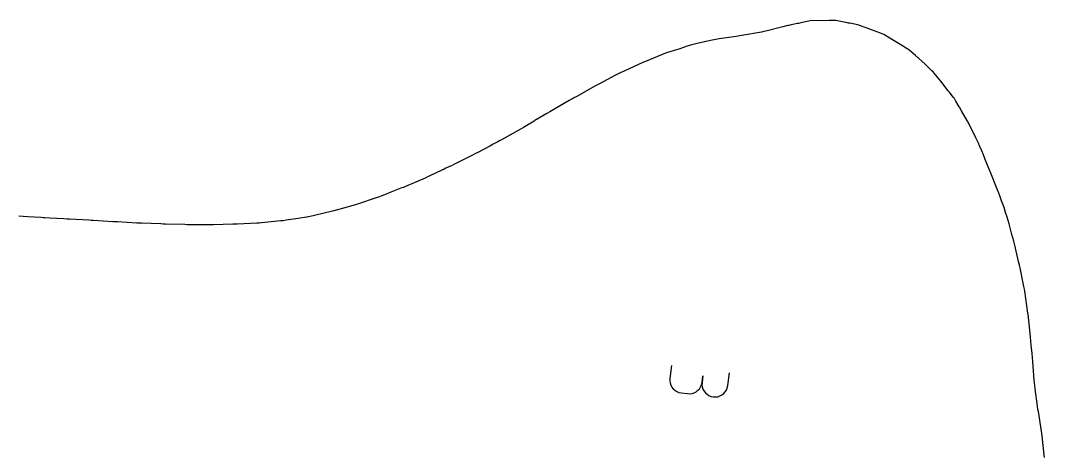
# Model space of a CAD drawing. Extents: x 0 to 560, y 0 to 480.
# Drawn here: x 466.54 to 505.78, y 63.53 to 80.2 of the extents above; entities that cross this region are included whole.
import ezdxf

# ---------------------------------------------------------------- set-up
doc = ezdxf.new("R2010")
doc.units = 0

msp = doc.modelspace()

# ---------------------------------------------------------------- linework, layer by layer
at = {"layer": 'annotation', "color": 1}
for p, q in [((491.483692, 66.982405), (491.421434, 66.488897)), ((491.421434, 66.488897), (491.418198, 66.399135)), ((491.418198, 66.399135), (491.43061, 66.312721)), ((491.421434, 66.488897), (491.421434, 66.488897)), ((492.634992, 66.245629), (492.654156, 66.333382)), ((492.654156, 66.333382), (492.650927, 66.243619)), ((492.654156, 66.333382), (492.685329, 66.580484)), ((492.685329, 66.580484), (492.654156, 66.333382)), ((492.654156, 66.333382), (492.654156, 66.333382)), ((493.64117, 66.208865), (493.703429, 66.702372)), ((491.43061, 66.312721), (491.457434, 66.231224)), ((491.457434, 66.231224), (491.497438, 66.156209)), ((491.497438, 66.156209), (491.549388, 66.089244)), ((491.549388, 66.089244), (491.612051, 66.031896)), ((491.612051, 66.031896), (491.684194, 65.985732)), ((491.684194, 65.985732), (491.764583, 65.952317)), ((491.764583, 65.952317), (491.851985, 65.933219)), ((491.851985, 65.933219), (492.099087, 65.902046)), ((492.274606, 65.911248), (492.355948, 65.938049)), ((492.355948, 65.938049), (492.430896, 65.978037)), ((492.430896, 65.978037), (492.497861, 66.03)), ((492.497861, 66.03), (492.555257, 66.092727)), ((492.555257, 66.092727), (492.601496, 66.165007)), ((492.601496, 66.165007), (492.634992, 66.245629)), ((492.650927, 66.243619), (492.663364, 66.157202)), ((492.663364, 66.157202), (492.690239, 66.075698)), ((492.690239, 66.075698), (492.730329, 66.000673)), ((492.730329, 66.000673), (492.782407, 65.933692)), ((492.782407, 65.933692), (492.845249, 65.876321)), ((493.484875, 65.905482), (493.542271, 65.968209)), ((493.542271, 65.968209), (493.588511, 66.040489)), ((493.588511, 66.040489), (493.622006, 66.121111)), ((493.622006, 66.121111), (493.64117, 66.208865)), ((492.099087, 65.902046), (492.099087, 65.902046)), ((492.099087, 65.902046), (492.188457, 65.898843)), ((492.188457, 65.898843), (492.274606, 65.911248)), ((492.845249, 65.876321), (492.917629, 65.830127)), ((492.917629, 65.830127), (492.998321, 65.796674)), ((492.998321, 65.796674), (493.086101, 65.777528)), ((493.086101, 65.777528), (493.086101, 65.777528)), ((493.086101, 65.777528), (493.175471, 65.774325)), ((493.175471, 65.774325), (493.261621, 65.78673)), ((493.261621, 65.78673), (493.342963, 65.813532)), ((493.342963, 65.813532), (493.41791, 65.853519)), ((493.41791, 65.853519), (493.484875, 65.905482))]:
    msp.add_line(p, q, dxfattribs=at)
at = {"layer": 'boundary', "color": 5}
for p, q in [((496.313292, 80.081448), (496.066097, 80.030144)), ((496.357046, 80.090243), (496.313292, 80.081448)), ((496.44627, 80.109334), (496.357046, 80.090243)), ((496.862013, 80.197528), (496.44627, 80.109334)), ((497.11487, 80.195944), (496.862013, 80.197528)), ((497.529864, 80.203302), (497.11487, 80.195944)), ((497.782724, 80.200863), (497.529864, 80.203302)), ((498.22417, 80.113776), (497.782724, 80.200863)), ((498.261989, 80.106539), (498.22417, 80.113776)), ((498.31533, 80.094938), (498.261989, 80.106539)), ((498.622927, 80.030144), (498.31533, 80.094938)), ((494.939895, 79.757968), (494.178965, 79.631215)), ((495.020592, 79.778131), (494.939895, 79.757968)), ((495.144959, 79.810563), (495.020592, 79.778131)), ((495.753716, 79.960977), (495.144959, 79.810563)), ((495.893226, 79.994262), (495.753716, 79.960977)), ((495.9413, 80.006913), (495.893226, 79.994262)), ((495.977626, 80.012366), (495.9413, 80.006913)), ((496.066097, 80.030144), (495.977626, 80.012366)), ((498.683955, 80.015018), (498.622927, 80.030144)), ((498.703432, 80.008692), (498.683955, 80.015018)), ((498.724831, 79.99987), (498.703432, 80.008692)), ((498.949556, 79.92079), (498.724831, 79.99987)), ((499.499506, 79.718848), (498.949556, 79.92079)), ((499.624148, 79.659706), (499.499506, 79.718848)), ((492.258461, 79.275271), (492.040377, 79.202196)), ((492.462556, 79.318175), (492.258461, 79.275271)), ((492.975074, 79.432632), (492.462556, 79.318175)), ((493.179168, 79.47669), (492.975074, 79.432632)), ((493.311626, 79.499074), (493.179168, 79.47669)), ((493.967425, 79.588826), (493.311626, 79.499074)), ((494.099882, 79.609958), (493.967425, 79.588826)), ((494.178965, 79.631215), (494.099882, 79.609958)), ((499.891826, 79.50065), (499.624148, 79.659706)), ((500.277174, 79.275088), (499.891826, 79.50065)), ((500.518049, 79.120863), (500.277174, 79.275088)), ((491.256271, 78.94608), (490.493742, 78.625347)), ((491.337751, 78.974302), (491.256271, 78.94608)), ((491.423373, 78.997948), (491.337751, 78.974302)), ((491.587684, 79.051213), (491.423373, 78.997948)), ((491.763538, 79.109434), (491.587684, 79.051213)), ((491.98162, 79.182508), (491.763538, 79.109434)), ((492.040377, 79.202196), (491.98162, 79.182508)), ((500.536606, 79.109434), (500.518049, 79.120863)), ((500.541442, 79.105898), (500.536606, 79.109434)), ((500.544852, 79.103064), (500.541442, 79.105898)), ((500.562312, 79.087642), (500.544852, 79.103064)), ((500.832043, 78.855952), (500.562312, 79.087642)), ((490.220659, 78.510303), (489.692709, 78.267723)), ((490.417037, 78.599608), (490.220659, 78.510303)), ((490.493742, 78.625347), (490.417037, 78.599608)), ((501.20382, 78.524687), (500.832043, 78.855952)), ((501.465563, 78.27918), (501.20382, 78.524687)), ((489.345094, 78.109451), (488.69975, 77.763273)), ((489.48915, 78.182329), (489.345094, 78.109451)), ((489.496329, 78.185765), (489.48915, 78.182329)), ((489.500754, 78.187409), (489.496329, 78.185765)), ((489.504081, 78.188724), (489.500754, 78.187409)), ((489.516992, 78.194437), (489.504081, 78.188724)), ((489.692709, 78.267723), (489.516992, 78.194437)), ((501.508934, 78.233951), (501.465563, 78.27918)), ((501.552305, 78.188724), (501.508934, 78.233951)), ((501.809331, 77.872302), (501.552305, 78.188724)), ((488.575619, 77.702325), (488.525855, 77.67478)), ((488.69975, 77.763273), (488.575619, 77.702325)), ((502.091568, 77.512911), (501.809331, 77.872302)), ((488.525855, 77.67478), (487.85563, 77.295558)), ((502.132738, 77.458818), (502.091568, 77.512911)), ((502.283334, 77.268013), (502.132738, 77.458818)), ((487.565788, 77.13508), (486.823316, 76.7023)), ((487.654905, 77.186347), (487.565788, 77.13508)), ((487.69426, 77.206558), (487.654905, 77.186347)), ((487.766512, 77.247802), (487.69426, 77.206558)), ((487.805866, 77.268013), (487.766512, 77.247802)), ((487.85563, 77.295558), (487.805866, 77.268013)), ((502.32446, 77.207643), (502.283334, 77.268013)), ((502.38628, 77.108739), (502.32446, 77.207643)), ((502.508459, 76.899651), (502.38628, 77.108739)), ((486.704528, 76.633392), (486.253238, 76.364942)), ((486.734198, 76.651032), (486.704528, 76.633392)), ((486.823316, 76.7023), (486.734198, 76.651032)), ((502.521569, 76.877735), (502.508459, 76.899651)), ((502.602863, 76.737581), (502.521569, 76.877735)), ((502.829692, 76.347303), (502.602863, 76.737581)), ((485.872936, 76.134988), (485.813487, 76.099163)), ((486.16412, 76.311479), (485.872936, 76.134988)), ((486.223569, 76.347302), (486.16412, 76.311479)), ((486.253238, 76.364942), (486.223569, 76.347302)), ((502.925523, 76.158025), (502.829692, 76.347303)), ((503.144943, 75.706789), (502.925523, 76.158025)), ((485.718916, 76.045592), (484.970227, 75.630078)), ((485.813487, 76.099163), (485.718916, 76.045592)), ((484.517412, 75.387017), (484.06181, 75.147551)), ((484.59145, 75.426592), (484.517412, 75.387017)), ((484.650552, 75.45789), (484.59145, 75.426592)), ((484.833672, 75.554863), (484.650552, 75.45789)), ((484.892774, 75.586161), (484.833672, 75.554863)), ((484.970227, 75.630078), (484.892774, 75.586161)), ((503.257937, 75.472423), (503.144943, 75.706789)), ((503.280645, 75.426592), (503.257937, 75.472423)), ((503.288558, 75.409648), (503.280645, 75.426592)), ((503.30699, 75.368357), (503.288558, 75.409648)), ((503.37296, 75.20988), (503.30699, 75.368357)), ((483.878012, 75.052016), (483.137061, 74.680255)), ((483.972063, 75.099519), (483.878012, 75.052016)), ((484.06181, 75.147551), (483.972063, 75.099519)), ((503.437689, 75.05577), (503.37296, 75.20988)), ((503.511077, 74.876703), (503.437689, 75.05577)), ((482.98061, 74.603744), (482.84285, 74.539085)), ((483.051356, 74.636949), (482.98061, 74.603744)), ((483.137061, 74.680255), (483.051356, 74.636949)), ((503.663763, 74.50588), (503.511077, 74.876703)), ((482.130642, 74.206591), (482.040325, 74.166294)), ((482.22483, 74.250678), (482.130642, 74.206591)), ((482.684122, 74.464699), (482.22483, 74.250678)), ((482.772104, 74.50588), (482.684122, 74.464699)), ((482.84285, 74.539085), (482.772104, 74.50588)), ((503.726221, 74.347357), (503.663763, 74.50588)), ((503.962537, 73.743695), (503.726221, 74.347357)), ((481.209932, 73.80881), (481.117441, 73.772498)), ((481.285083, 73.842434), (481.209932, 73.80881)), ((482.040325, 74.166294), (481.285083, 73.842434)), ((480.200105, 73.413521), (479.457629, 73.165999)), ((480.289224, 73.444958), (480.200105, 73.413521)), ((480.364705, 73.476401), (480.289224, 73.444958)), ((480.576812, 73.559128), (480.364705, 73.476401)), ((480.640293, 73.585171), (480.576812, 73.559128)), ((480.732786, 73.621483), (480.640293, 73.585171)), ((481.117441, 73.772498), (480.732786, 73.621483)), ((504.024824, 73.585171), (503.962537, 73.743695)), ((504.061445, 73.488675), (504.024824, 73.585171)), ((504.134694, 73.286532), (504.061445, 73.488675)), ((479.290003, 73.112028), (478.543884, 72.905438)), ((479.368511, 73.134562), (479.290003, 73.112028)), ((479.457629, 73.165999), (479.368511, 73.134562)), ((504.227695, 73.03087), (504.134694, 73.286532)), ((504.287724, 72.847666), (504.227695, 73.03087)), ((466.811364, 72.678567), (466.478565, 72.697794)), ((467.055633, 72.66446), (466.811364, 72.678567)), ((467.346726, 72.647629), (467.055633, 72.66446)), ((467.399276, 72.644601), (467.346726, 72.647629)), ((467.46547, 72.640787), (467.399276, 72.644601)), ((467.663185, 72.629471), (467.46547, 72.640787)), ((468.199104, 72.598878), (467.663185, 72.629471)), ((477.17512, 72.615337), (476.718213, 72.546256)), ((477.495476, 72.66446), (477.17512, 72.615337)), ((477.511284, 72.666876), (477.495476, 72.66446)), ((477.527093, 72.669291), (477.511284, 72.666876)), ((477.797419, 72.730338), (477.527093, 72.669291)), ((478.177476, 72.816173), (477.797419, 72.730338)), ((478.4478, 72.877224), (478.177476, 72.816173)), ((478.543884, 72.905438), (478.4478, 72.877224)), ((504.347749, 72.66446), (504.287724, 72.847666)), ((504.420997, 72.407497), (504.347749, 72.66446)), ((468.319986, 72.591925), (468.199104, 72.598878)), ((468.409105, 72.586855), (468.319986, 72.591925)), ((469.151578, 72.544984), (468.409105, 72.586855)), ((469.240697, 72.539914), (469.151578, 72.544984)), ((469.329815, 72.534827), (469.240697, 72.539914)), ((470.072289, 72.492471), (469.329815, 72.534827)), ((470.161407, 72.487384), (470.072289, 72.492471)), ((470.250525, 72.482121), (470.161407, 72.487384)), ((470.992999, 72.43926), (470.250525, 72.482121)), ((471.082118, 72.433997), (470.992999, 72.43926)), ((471.171236, 72.429926), (471.082118, 72.433997)), ((471.91371, 72.40519), (471.171236, 72.429926)), ((472.002828, 72.40112), (471.91371, 72.40519)), ((472.091946, 72.398282), (472.002828, 72.40112)), ((472.834419, 72.379234), (472.091946, 72.398282)), ((472.923537, 72.376395), (472.834419, 72.379234)), ((473.012656, 72.374998), (472.923537, 72.376395)), ((473.75513, 72.375191), (473.012656, 72.374998)), ((473.844248, 72.373793), (473.75513, 72.375191)), ((473.933366, 72.374867), (473.844248, 72.373793)), ((474.675842, 72.391295), (473.933366, 72.374867)), ((474.764961, 72.392368), (474.675842, 72.391295)), ((474.854079, 72.395866), (474.764961, 72.392368)), ((475.59655, 72.438393), (474.854079, 72.395866)), ((475.685669, 72.441892), (475.59655, 72.438393)), ((475.774788, 72.449756), (475.685669, 72.441892)), ((476.517261, 72.521519), (475.774788, 72.449756)), ((476.606379, 72.529383), (476.517261, 72.521519)), ((476.718213, 72.546256), (476.606379, 72.529383)), ((504.532927, 72.000713), (504.420997, 72.407497)), ((504.604762, 71.74375), (504.532927, 72.000713)), ((504.641788, 71.596484), (504.604762, 71.74375)), ((504.788254, 70.970306), (504.641788, 71.596484)), ((504.824389, 70.823039), (504.788254, 70.970306)), ((504.847757, 70.718074), (504.824389, 70.823039)), ((504.992422, 70.007294), (504.847757, 70.718074)), ((505.015299, 69.902329), (504.992422, 70.007294)), ((505.027213, 69.82806), (505.015299, 69.902329)), ((505.0641, 69.548712), (505.027213, 69.82806)), ((505.142349, 68.988849), (505.0641, 69.548712)), ((505.143525, 68.981618), (505.142349, 68.988849)), ((505.144302, 68.976233), (505.143525, 68.981618)), ((505.148411, 68.943211), (505.144302, 68.976233)), ((505.200744, 68.468513), (505.148411, 68.943211)), ((505.244112, 68.060908), (505.200744, 68.468513)), ((505.273839, 67.762885), (505.244112, 68.060908)), ((505.302159, 67.438219), (505.273839, 67.762885)), ((505.330455, 67.140197), (505.302159, 67.438219)), ((505.349648, 66.943647), (505.330455, 67.140197)), ((505.388949, 66.416037), (505.349648, 66.943647)), ((505.40673, 66.219486), (505.388949, 66.416037)), ((505.427421, 66.090436), (505.40673, 66.219486)), ((505.510053, 65.427826), (505.427421, 66.090436)), ((505.52907, 65.298775), (505.510053, 65.427826)), ((505.543674, 65.223568), (505.52907, 65.298775)), ((505.667249, 64.459522), (505.543674, 65.223568)), ((505.683016, 64.378066), (505.667249, 64.459522)), ((505.694505, 64.288947), (505.683016, 64.378066)), ((505.768192, 63.546473), (505.694505, 64.288947)), ((505.779682, 63.457355), (505.768192, 63.546473))]:
    msp.add_line(p, q, dxfattribs=at)

doc.saveas('drawing.dxf')
